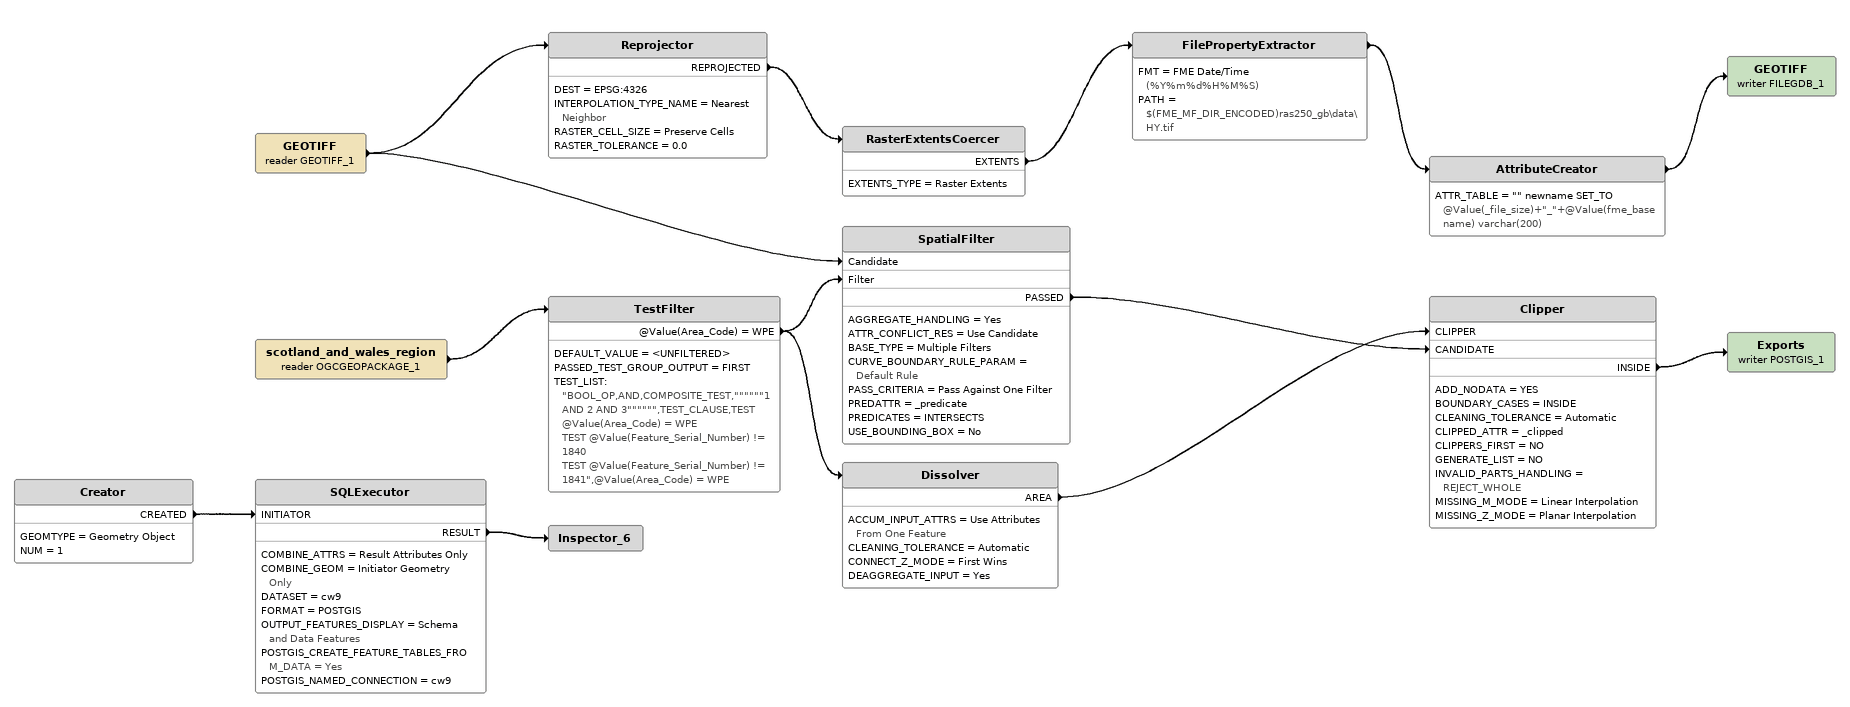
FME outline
Creator
    GEOMTYPE = Geometry Object
    NUM = 1
    CREATED -> SQLExecutor [INITIATOR]
SQLExecutor
    COMBINE_ATTRS = Result Attributes Only
    COMBINE_GEOM = Initiator Geometry Only
    DATASET = cw9
    FORMAT = POSTGIS
    OUTPUT_FEATURES_DISPLAY = Schema and Data Features
    POSTGIS_CREATE_FEATURE_TABLES_FROM_DATA = Yes
    POSTGIS_NAMED_CONNECTION = cw9
    RESULT -> Inspector_6
Inspector_6
scotland_and_wales_region (reader OGCGEOPACKAGE_1)
    -> TestFilter
TestFilter
    DEFAULT_VALUE = <UNFILTERED>
    PASSED_TEST_GROUP_OUTPUT = FIRST
    TEST_LIST:
      "BOOL_OP,AND,COMPOSITE_TEST,""""""1 AND 2 AND 3"""""",TEST_CLAUSE,TEST @Value(Area_Code) = WPE
      TEST @Value(Feature_Serial_Number) != 1840
      TEST @Value(Feature_Serial_Number) != 1841",@Value(Area_Code) = WPE
    @Value(Area_Code) = WPE -> Dissolver
    @Value(Area_Code) = WPE -> SpatialFilter [Filter]
Dissolver
    ACCUM_INPUT_ATTRS = Use Attributes From One Feature
    CLEANING_TOLERANCE = Automatic
    CONNECT_Z_MODE = First Wins
    DEAGGREGATE_INPUT = Yes
    AREA -> Clipper [CLIPPER]
GEOTIFF (reader GEOTIFF_1)
    -> Reprojector
    -> SpatialFilter [Candidate]
Reprojector
    DEST = EPSG:4326
    INTERPOLATION_TYPE_NAME = Nearest Neighbor
    RASTER_CELL_SIZE = Preserve Cells
    RASTER_TOLERANCE = 0.0
    REPROJECTED -> RasterExtentsCoercer
RasterExtentsCoercer
    EXTENTS_TYPE = Raster Extents
    EXTENTS -> FilePropertyExtractor
FilePropertyExtractor
    FMT = FME Date/Time (%Y%m%d%H%M%S)
    PATH = $(FME_MF_DIR_ENCODED)ras250_gb\data\HY.tif
    -> AttributeCreator
AttributeCreator
    ATTR_TABLE = "" newname SET_TO @Value(_file_size)+"_"+@Value(fme_basename) varchar(200)
    -> GEOTIFF (writer FILEGDB_1)
GEOTIFF (writer FILEGDB_1)
SpatialFilter
    AGGREGATE_HANDLING = Yes
    ATTR_CONFLICT_RES = Use Candidate
    BASE_TYPE = Multiple Filters
    CURVE_BOUNDARY_RULE_PARAM = Default Rule
    PASS_CRITERIA = Pass Against One Filter
    PREDATTR = _predicate
    PREDICATES = INTERSECTS
    USE_BOUNDING_BOX = No
    PASSED -> Clipper [CANDIDATE]
Clipper
    ADD_NODATA = YES
    BOUNDARY_CASES = INSIDE
    CLEANING_TOLERANCE = Automatic
    CLIPPED_ATTR = _clipped
    CLIPPERS_FIRST = NO
    GENERATE_LIST = NO
    INVALID_PARTS_HANDLING = REJECT_WHOLE
    MISSING_M_MODE = Linear Interpolation
    MISSING_Z_MODE = Planar Interpolation
    INSIDE -> Exports (writer POSTGIS_1)
Exports (writer POSTGIS_1)
